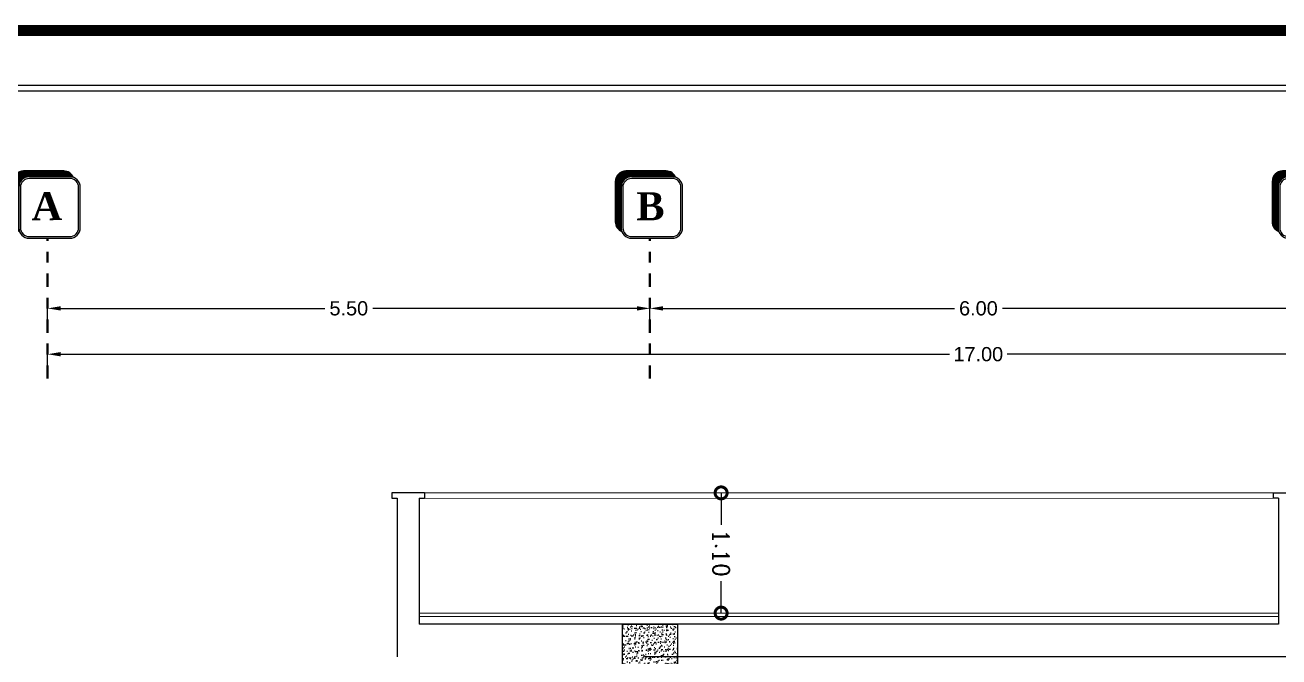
# Model space of a CAD drawing. Header units: metres. Extents: x -1655 to 449, y 40 to 361.
# Drawn here: x 243.15 to 254.61, y 63.95 to 69.73 of the extents above; entities that cross this region are included whole.
import ezdxf

# ---------------------------------------------------------------- set-up
doc = ezdxf.new("R2010")
doc.units = ezdxf.units.M
doc.header["$MEASUREMENT"] = 0
doc.linetypes.add('ACAD_ISO10W100', pattern=[18, 12, -3, 0, -3])
for name, color, linetype in [('A-WALL', 7, 'Continuous'), ('hatch', 8, 'Continuous'), ('TEXT', 3, 'Continuous')]:
    doc.layers.add(name, color=color, linetype=linetype)
for name, color, linetype, lineweight in [('dimention', 2, 'Continuous', 13), ('Layer1', 1, 'Continuous', 40), ('Layer4', 252, 'Continuous', 25), ('Layer5', 31, 'Continuous', 9)]:
    doc.layers.add(name, color=color, linetype=linetype, lineweight=lineweight)
doc.styles.add('DIMPLAN', font='romanc.shx', dxfattribs={"height": 0.15})
doc.styles.add('style1', font='arial.ttf')
doc.styles.add('TIMES NEW ROMAN', font='times.ttf', dxfattribs={"height": 0.2})
doc.dimstyles.new('DIMPLAN', dxfattribs={"dimtxt": 0.009, "dimasz": 0.219, "dimexe": 0.2, "dimexo": 0.2, "dimgap": 0.05, "dimtad": 0, "dimzin": 0, "dimdsep": 46, "dimtxsty": 'DIMPLAN', "dimblk1": 'DOTSMALL', "dimblk2": 'DOTSMALL', "dimsah": 1, "dimcen": 0, "dimse1": 1, "dimse2": 1, "dimclrd": 1, "dimclre": 1, "dimclrt": 2, "dimadec": 0, "dimazin": 0, "dimtfac": 0.909091, "dimtofl": 0, "dimtmove": 1, "dimatfit": 3, "dimldrblk": 'DOTSMALL', "dimfxl": 0.2, "dimtolj": 1, "dimtzin": 0, "dimarcsym": 0})
doc.dimstyles.new('sitting', dxfattribs={"dimtxt": 0.13, "dimasz": 0.12, "dimexe": 0.05, "dimexo": 0.05, "dimgap": 0.05, "dimtad": 0, "dimzin": 0, "dimdsep": 46, "dimtxsty": 'style1', "dimcen": 0, "dimazin": 0, "dimtm": 1e-09, "dimtfac": 1, "dimtofl": 0, "dimtmove": 1, "dimatfit": 3, "dimldrblk": 'DOT', "dimfxl": 0.1, "dimfxlon": 1, "dimtolj": 1, "dimtzin": 0, "dimarcsym": 0})

# ---------------------------------------------------------------- blocks, each defined once
blk = doc.blocks.new('500')
at = {"layer": 'A-WALL', "ltscale": 0.1}
h = blk.add_hatch(dxfattribs=at)
h.set_pattern_fill('AR-SAND', color=251, scale=0.001, angle=45)
h.set_pattern_definition([(82.5, (2066.168173, -109.763723), (-0.03573813487, 0.0334753489), [0, -0.038608, 0, -0.04318, 0, -0.041275]), (52.5, (2066.168173, -109.76372), (-0.0189010928, 0.0824732851), [0, -0.020828, 0, -0.034798, 0, -0.013335]), (12.5, (2066.14608, -109.785815), (0.0558299826, 0.0560332312), [0, -0.0127, 0, -0.04572, 0, -0.05969]), (2.5, (2066.14608, -109.785815), (0.0382281109, 0.0697550782), [0, -0.00635, 0, -0.029972, 0, -0.03429])])
h.paths.add_polyline_path([(6632.69, 1779.943), (6632.19, 1779.943), (6632.19, 1779.443), (6632.69, 1779.443)])
at = {"ltscale": 0.1}
blk.add_lwpolyline([(6632.19, 1779.943), (6632.69, 1779.943), (6632.69, 1779.443), (6632.19, 1779.443), (6632.19, 1779.943)], dxfattribs=at)
blk = doc.blocks.new('kadr behi')
at = {"layer": 'Layer4'}
for p, q in [((5022.737, 2011.631), (5061.737, 2011.631)), ((5022.737, 2011.581), (5061.737, 2011.581))]:
    blk.add_line(p, q, dxfattribs=at)
at = {"layer": 'Layer4', "const_width": 0.1}
blk.add_lwpolyline([(5021.737, 2012.131), (5062.737, 2012.131), (5062.737, 1983.431), (5021.737, 1983.431)], close=True, dxfattribs=at)
blk = doc.blocks.new('_DOTSMALL')
at = {"color": 0, "linetype": 'ByBlock', "const_width": 0.5}
blk.add_lwpolyline([(-0.0625, 0, 1), (0.0625, 0, 1)], format="xyb", close=True, dxfattribs=at)
blk = doc.blocks.new('*D98')
at = {"color": 1, "lineweight": -2, "ltscale": 0.1, "transparency": 16777216}
for p, q in [((249.51, 65.45), (249.51, 65.158)), ((249.51, 64.351), (249.51, 64.643))]:
    blk.add_line(p, q, dxfattribs=at)
at = {"layer": 'DEFPOINTS', "color": 0, "ltscale": 0.1, "transparency": 16777216}
for p in [(249.51, 65.45), (250.656, 65.45), (250.656, 64.351)]:
    blk.add_point(p, dxfattribs=at)
at = {"color": 1, "lineweight": -2, "ltscale": 0.1, "transparency": 16777216, "xscale": 0.2189999999999999, "yscale": 0.2189999999999999, "zscale": 0.2189999999999999}
for p, rotation in [((249.51, 65.45), 90.0009146217274), ((249.51, 64.351), 270.0009146217274)]:
    blk.add_blockref('_DOTSMALL', p, dxfattribs=dict(at, rotation=rotation))
at = {"color": 2, "ltscale": 0.1, "transparency": 16777216, "insert": (249.51, 64.9), "char_height": 0.15, "attachment_point": 5, "rotation": 270.0009, "style": 'DIMPLAN'}
blk.add_mtext('\\A1;1.10', dxfattribs=at)
blk = doc.blocks.new('axis')
at = {"layer": 'hatch'}
h = blk.add_hatch(dxfattribs=at)
h.set_pattern_fill('ANSI31', color=256, scale=0.003, angle=90)
h.set_pattern_definition([(135, (0, 0), (-0.00673519209, -0.00673519209), [])])
h.paths.add_polyline_path([(767.48, 242.255, 0.414214), (767.384, 242.159), (767.384, 241.79, 0.308343), (767.445, 241.701, -0.09388), (767.438, 241.736), (767.438, 242.105, -0.414214), (767.534, 242.201), (767.903, 242.201, -0.09388), (767.938, 242.194, 0.308343), (767.848, 242.255)])
at = {"layer": 'Layer4'}
blk.add_lwpolyline([(767.938, 242.194, 0.308343), (767.848, 242.255), (767.48, 242.255, 0.414214), (767.384, 242.159), (767.384, 241.79, 0.308343), (767.445, 241.701, 0.308343)], format="xyb", dxfattribs=at)
for points in [[(767.534, 241.64), (767.903, 241.64, 0.414214), (767.999, 241.736), (767.999, 242.105, 0.414214), (767.903, 242.201), (767.534, 242.201, 0.414214), (767.438, 242.105), (767.438, 241.736, 0.414214)], [(767.534, 241.655), (767.903, 241.655, 0.414214), (767.984, 241.736), (767.984, 242.105, 0.414214), (767.903, 242.186), (767.534, 242.186, 0.414214), (767.453, 242.105), (767.453, 241.736, 0.414214)]]:
    blk.add_lwpolyline(points, format="xyb", close=True, dxfattribs=at)
blk = doc.blocks.new('*D207')
at = {"layer": 'DEFPOINTS', "color": 0, "transparency": 16777216}
for p in [(248.86, 67.136), (243.358, 66.494), (248.86, 66.494)]:
    blk.add_point(p, dxfattribs=at)
at = {"layer": 'dimention', "color": 0, "lineweight": -2, "transparency": 16777216}
for p, q in [((243.358, 67.036), (243.358, 67.186)), ((243.478, 67.136), (245.891, 67.136)), ((248.74, 67.136), (246.328, 67.136)), ((248.86, 67.036), (248.86, 67.186))]:
    blk.add_line(p, q, dxfattribs=at)
at = {"layer": 'dimention', "color": 0, "transparency": 16777216}
for points in [[(243.478, 67.156), (243.478, 67.116), (243.358, 67.136)], [(248.74, 67.156), (248.74, 67.116), (248.86, 67.136)]]:
    blk.add_solid(points, dxfattribs=at)
at = {"layer": 'dimention', "color": 0, "transparency": 16777216, "insert": (246.109, 67.136), "char_height": 0.13, "attachment_point": 5, "style": 'style1'}
blk.add_mtext('\\A1;5.50', dxfattribs=at)
blk = doc.blocks.new('_Dot')
at = {"color": 0, "linetype": 'ByBlock', "lineweight": -2}
blk.add_line((-0.5, 0), (-1, 0), dxfattribs=at)
at = {"color": 0, "linetype": 'ByBlock', "const_width": 0.5}
blk.add_lwpolyline([(-0.25, 0, 1), (0.25, 0, 1)], format="xyb", close=True, dxfattribs=at)
blk = doc.blocks.new('*D204')
at = {"layer": 'DEFPOINTS', "color": 0, "transparency": 16777216}
for p in [(254.86, 67.136), (248.86, 66.494), (254.86, 66.494)]:
    blk.add_point(p, dxfattribs=at)
at = {"layer": 'dimention', "color": 0, "lineweight": -2, "transparency": 16777216}
for p, q in [((248.86, 67.036), (248.86, 67.186)), ((248.98, 67.136), (251.641, 67.136)), ((254.74, 67.136), (252.079, 67.136)), ((254.86, 67.036), (254.86, 67.186))]:
    blk.add_line(p, q, dxfattribs=at)
at = {"layer": 'dimention', "color": 0, "transparency": 16777216}
for points in [[(248.98, 67.156), (248.98, 67.116), (248.86, 67.136)], [(254.74, 67.156), (254.74, 67.116), (254.86, 67.136)]]:
    blk.add_solid(points, dxfattribs=at)
at = {"layer": 'dimention', "color": 0, "transparency": 16777216, "insert": (251.86, 67.136), "char_height": 0.13, "attachment_point": 5, "rotation": 359.9997, "style": 'style1'}
blk.add_mtext('\\A1;6.00', dxfattribs=at)
blk = doc.blocks.new('*D206')
at = {"layer": 'DEFPOINTS', "color": 0, "transparency": 16777216}
for p in [(260.36, 66.717), (243.358, 66.494), (260.36, 66.494)]:
    blk.add_point(p, dxfattribs=at)
at = {"layer": 'dimention', "color": 0, "lineweight": -2, "transparency": 16777216}
for p, q in [((243.358, 66.617), (243.358, 66.767)), ((243.478, 66.717), (251.596, 66.717)), ((260.24, 66.717), (252.122, 66.717)), ((260.36, 66.617), (260.36, 66.767))]:
    blk.add_line(p, q, dxfattribs=at)
at = {"layer": 'dimention', "color": 0, "transparency": 16777216}
for points in [[(243.478, 66.737), (243.478, 66.697), (243.358, 66.717)], [(260.24, 66.737), (260.24, 66.697), (260.36, 66.717)]]:
    blk.add_solid(points, dxfattribs=at)
at = {"layer": 'dimention', "color": 0, "transparency": 16777216, "insert": (251.859, 66.717), "char_height": 0.13, "attachment_point": 5, "style": 'style1'}
blk.add_mtext('\\A1;17.00', dxfattribs=at)

msp = doc.modelspace()

# ---------------------------------------------------------------- linework, layer by layer
at = {"ltscale": 0.1}
for p, q in [((246.502, 65.451), (246.502, 65.401)), ((246.802, 65.451), (246.502, 65.451)), ((246.552, 65.401), (246.552, 63.951)), ((246.752, 65.401), (246.752, 64.251)), ((246.752, 65.401), (246.802, 65.401)), ((246.802, 65.451), (246.802, 65.401)), ((254.552, 65.451), (254.552, 65.401)), ((254.552, 65.451), (254.852, 65.451)), ((254.602, 65.401), (254.552, 65.401)), ((254.602, 65.401), (254.602, 64.251)), ((254.602, 64.251), (246.752, 64.251)), ((254.808, 63.951), (248.809, 63.951))]:
    msp.add_line(p, q, dxfattribs=at)
at = {"ltscale": 0.5}
msp.add_line((246.502, 65.401), (246.552, 65.401), dxfattribs=at)
at = {"layer": 'Layer1', "linetype": 'ACAD_ISO10W100', "ltscale": 0.01}
for p, q in [((243.358, 66.494), (243.358, 67.777)), ((248.86, 66.494), (248.86, 67.777))]:
    msp.add_line(p, q, dxfattribs=at)
at = {"layer": 'Layer5'}
for p, q in [((254.552, 65.401), (246.752, 65.4)), ((254.552, 65.451), (246.76, 65.45)), ((254.602, 64.351), (246.752, 64.351)), ((254.602, 64.321), (246.752, 64.321))]:
    msp.add_line(p, q, dxfattribs=at)

# ---------------------------------------------------------------- block references
for name, p in [('kadr behi', (-4793.026, -1942.456)), ('500', (-6383.58, -1715.692))]:
    msp.add_blockref(name, p)
at = {"layer": 'Layer1'}
for p, rotation in [((-524.306, -173.98), 0.008750763624052851), ((-518.804, -173.98), 0.00875076362405285), ((-512.804, -173.98), 0.008750763624052848)]:
    msp.add_blockref('axis', p, dxfattribs=dict(at, rotation=rotation))

# ---------------------------------------------------------------- texts
at = {"layer": 'TEXT', "color": 9, "true_color": 0xc7c8ca, "char_height": 0.2556, "attachment_point": 3, "rotation": 0.0088, "style": 'TIMES NEW ROMAN'}
for s, insert in [('{\\fTimes New Roman|b1|i0|c0|p18;A}', (243.491, 68.198)), ('{\\fTimes New Roman|b1|i0|c0|p18;B}', (248.993, 68.198))]:
    msp.add_mtext_dynamic_manual_height_columns(s, width=0.30135, gutter_width=12.5, heights=[0], dxfattribs=dict(at, insert=insert))

# ---------------------------------------------------------------- dimensions: what is measured, and where the dimension line sits
at = {"ltscale": 0.1}
dim = msp.add_aligned_dim(p1=(250.656, 64.351), p2=(250.656, 65.45), distance=1.146, dimstyle='DIMPLAN', override={"dimfxl": 0.1, "dimfxlon": 1, "dimarcsym": 1}, dxfattribs=at)
dim.commit()
dim.dimension.update_dxf_attribs({"geometry": '*D98', "text_midpoint": (249.51, 64.9)})
at = {"layer": 'dimention', "color": 9, "true_color": 0xc7c8ca}
for p1, p2, distance, picture, middle in [((243.358, 66.494), (248.86, 66.494), 0.642, '*D207', (246.109, 67.136)), ((248.86, 66.494), (254.86, 66.494), 0.642, '*D204', (251.86, 67.136)), ((243.358, 66.494), (260.36, 66.494), 0.223, '*D206', (251.859, 66.717))]:
    dim = msp.add_aligned_dim(p1=p1, p2=p2, distance=distance, dimstyle='sitting', override={"dimarcsym": 1}, dxfattribs=at)
    dim.commit()
    dim.dimension.update_dxf_attribs({"geometry": picture, "text_midpoint": middle})

doc.saveas('drawing.dxf')
